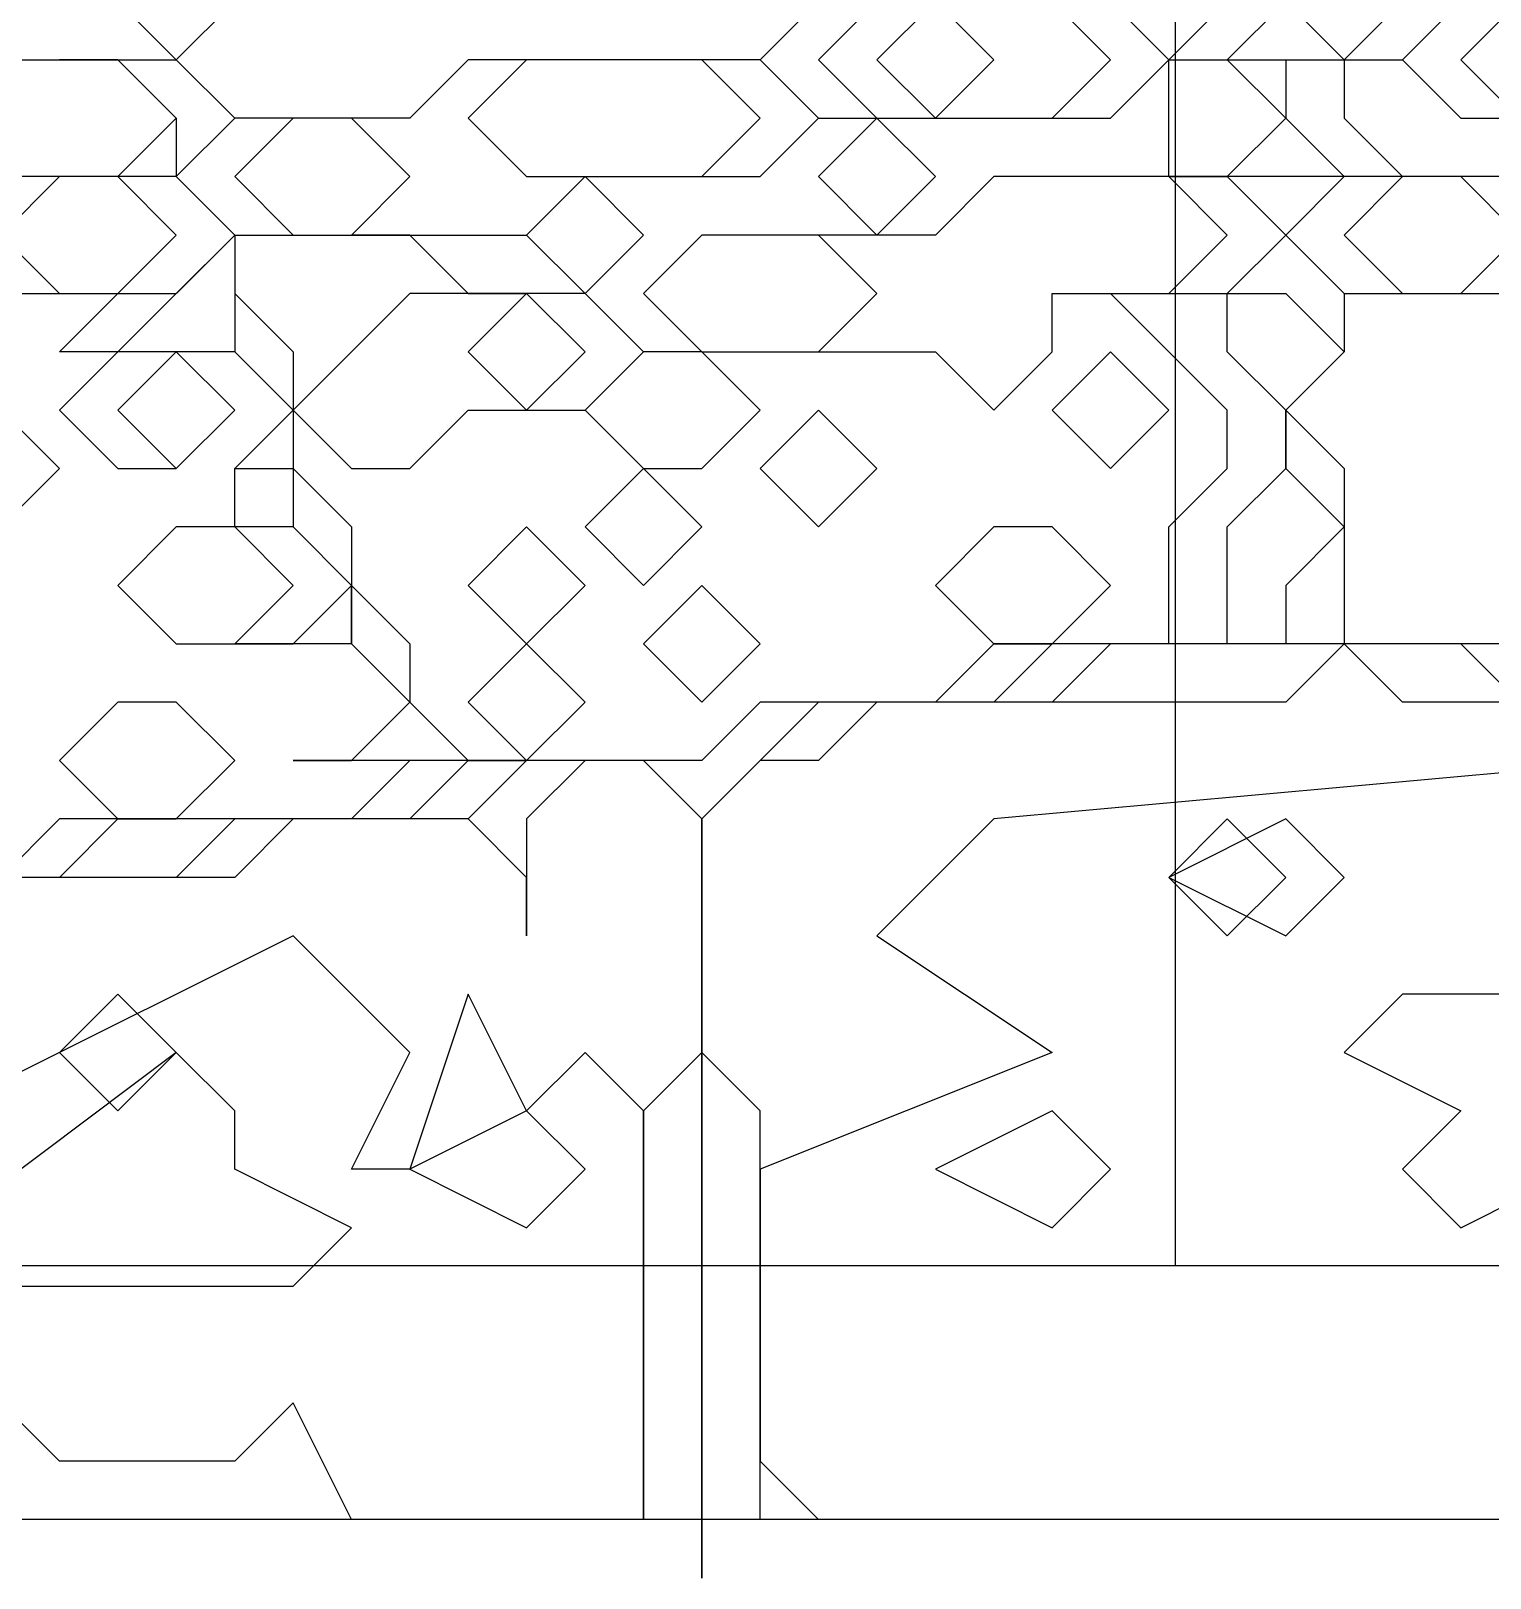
# Model space of a CAD drawing. Extents: x 46 to 224, y 52 to 151.
# Drawn here: x 123.33 to 138.21, y 51.81 to 67.58 of the extents above; entities that cross this region are included whole.
import ezdxf

# ---------------------------------------------------------------- set-up
doc = ezdxf.new("R2010")
doc.units = 0
doc.layers.add('OUTLINE', color=1, linetype='CONTINUOUS')

msp = doc.modelspace()

# ---------------------------------------------------------------- linework, layer by layer
for p, q in [((124.2198, 67.8849), (124.8151, 67.2897)), ((124.2198, 67.8849), (124.8151, 67.2897)), ((124.8151, 67.2897), (125.4103, 67.8849)), ((124.8151, 67.2897), (125.4103, 67.8849)), ((131.3627, 67.8849), (130.7675, 67.2897)), ((131.9579, 67.8849), (131.3627, 67.2897)), ((132.5532, 67.8849), (131.9579, 67.2897)), ((133.1484, 67.2897), (132.5532, 67.8849)), ((134.3389, 67.2897), (133.7437, 67.8849)), ((134.3389, 67.8849), (134.9341, 67.2897)), ((134.9341, 67.2897), (135.5294, 67.8849)), ((135.5294, 67.2897), (136.1246, 67.8849)), ((136.1246, 67.8849), (136.7198, 67.2897)), ((136.1246, 67.8849), (136.7198, 67.2897)), ((136.7198, 67.2897), (137.3151, 67.8849)), ((137.3151, 67.2897), (137.9103, 67.8849)), ((137.9103, 67.8849), (137.3151, 67.2897)), ((138.5056, 67.8849), (137.9103, 67.2897)), ((122.4341, 67.2897), (124.8151, 67.2897)), ((122.4341, 67.2897), (124.8151, 67.2897)), ((123.6246, 67.2897), (124.2198, 67.2897)), ((124.2198, 67.2897), (123.6246, 67.2897)), ((124.2198, 67.2897), (124.8151, 66.6945)), ((124.8151, 66.6945), (124.2198, 67.2897)), ((124.8151, 67.2897), (125.4103, 66.6945)), ((124.8151, 67.2897), (125.4103, 66.6945)), ((127.7913, 67.2897), (127.196, 66.6945)), ((130.7675, 67.2897), (127.7913, 67.2897)), ((128.3865, 67.2897), (127.7913, 66.6945)), ((130.1722, 67.2897), (128.3865, 67.2897)), ((130.7675, 66.6945), (130.1722, 67.2897)), ((130.7675, 67.2897), (131.3627, 66.6945)), ((131.3627, 66.6945), (130.7675, 67.2897)), ((131.3627, 67.2897), (131.9579, 66.6945)), ((131.9579, 67.2897), (132.5532, 66.6945)), ((132.5532, 66.6945), (133.1484, 67.2897)), ((133.7437, 66.6945), (134.3389, 67.2897)), ((134.3389, 66.6945), (134.9341, 67.2897)), ((134.9341, 67.2897), (135.5294, 67.2897)), ((134.9341, 67.2897), (136.7198, 67.2897)), ((134.9341, 66.6945), (134.9341, 67.2897)), ((134.9341, 67.2897), (136.7198, 67.2897)), ((134.9341, 66.6945), (134.9341, 67.2897)), ((135.5294, 67.2897), (136.1246, 67.2897)), ((136.1246, 66.6945), (135.5294, 67.2897)), ((136.1246, 67.2897), (136.1246, 66.6945)), ((136.7198, 67.2897), (137.3151, 67.2897)), ((136.7198, 67.2897), (136.7198, 66.6945)), ((136.7198, 67.2897), (136.7198, 66.6945)), ((137.3151, 67.2897), (137.9103, 66.6945)), ((137.9103, 67.2897), (138.5056, 66.6945)), ((124.2198, 66.0992), (124.8151, 66.6945)), ((125.4103, 66.6945), (124.8151, 66.0992)), ((124.8151, 66.6945), (124.8151, 66.0992)), ((125.4103, 66.6945), (124.8151, 66.0992)), ((125.4103, 66.6945), (124.8151, 66.0992)), ((127.196, 66.6945), (125.4103, 66.6945)), ((126.0056, 66.6945), (125.4103, 66.0992)), ((126.0056, 66.6945), (125.4103, 66.0992)), ((126.6008, 66.6945), (126.0056, 66.6945)), ((126.6008, 66.6945), (126.0056, 66.6945)), ((127.196, 66.0992), (126.6008, 66.6945)), ((127.196, 66.0992), (126.6008, 66.6945)), ((127.7913, 66.6945), (128.3865, 66.0992)), ((130.1722, 66.0992), (130.7675, 66.6945)), ((130.7675, 66.0992), (131.3627, 66.6945)), ((131.3627, 66.6945), (134.3389, 66.6945)), ((131.9579, 66.6945), (131.3627, 66.0992)), ((132.5532, 66.0992), (131.9579, 66.6945)), ((131.9579, 66.6945), (133.7437, 66.6945)), ((134.9341, 66.0992), (134.9341, 66.6945)), ((134.9341, 66.0992), (134.9341, 66.6945)), ((135.5294, 66.0992), (136.1246, 66.6945)), ((136.1246, 66.6945), (136.7198, 66.0992)), ((136.7198, 66.6945), (137.3151, 66.0992)), ((136.7198, 66.6945), (137.3151, 66.0992)), ((137.9103, 66.6945), (140.2913, 66.6945)), ((124.2198, 66.0992), (121.8389, 66.0992)), ((124.8151, 66.0992), (122.4341, 66.0992)), ((124.8151, 66.0992), (122.4341, 66.0992)), ((123.6246, 66.0992), (123.0294, 65.504)), ((124.2198, 66.0992), (123.6246, 66.0992)), ((124.8151, 65.504), (124.2198, 66.0992)), ((124.8151, 66.0992), (124.2198, 66.0992)), ((124.8151, 65.504), (124.2198, 66.0992)), ((124.8151, 66.0992), (125.4103, 65.504)), ((124.8151, 66.0992), (125.4103, 65.504)), ((125.4103, 65.504), (124.8151, 66.0992)), ((124.8151, 66.0992), (125.4103, 65.504)), ((125.4103, 65.504), (124.8151, 66.0992)), ((124.8151, 66.0992), (125.4103, 65.504)), ((125.4103, 65.504), (124.8151, 66.0992)), ((125.4103, 66.0992), (126.0056, 65.504)), ((125.4103, 66.0992), (126.0056, 65.504)), ((126.6008, 65.504), (127.196, 66.0992)), ((126.6008, 65.504), (127.196, 66.0992)), ((128.3865, 65.504), (128.9818, 66.0992)), ((128.9818, 66.0992), (128.3865, 65.504)), ((128.3865, 66.0992), (130.1722, 66.0992)), ((128.9818, 66.0992), (130.7675, 66.0992)), ((129.577, 65.504), (128.9818, 66.0992)), ((131.3627, 66.0992), (131.9579, 65.504)), ((131.9579, 65.504), (132.5532, 66.0992)), ((133.1484, 66.0992), (132.5532, 65.504)), ((134.9341, 66.0992), (133.1484, 66.0992)), ((135.5294, 65.504), (134.9341, 66.0992)), ((136.7198, 66.0992), (134.9341, 66.0992)), ((134.9341, 66.0992), (135.5294, 66.0992)), ((135.5294, 66.0992), (134.9341, 66.0992)), ((135.5294, 66.0992), (134.9341, 66.0992)), ((136.1246, 65.504), (135.5294, 66.0992)), ((136.1246, 65.504), (135.5294, 66.0992)), ((136.7198, 66.0992), (136.1246, 65.504)), ((136.7198, 66.0992), (136.1246, 65.504)), ((136.7198, 66.0992), (136.1246, 65.504)), ((138.5056, 66.0992), (136.7198, 66.0992)), ((137.3151, 66.0992), (136.7198, 66.0992)), ((137.3151, 66.0992), (136.7198, 65.504)), ((137.3151, 66.0992), (136.7198, 66.0992)), ((137.9103, 66.0992), (137.3151, 66.0992)), ((138.5056, 65.504), (137.9103, 66.0992)), ((123.0294, 65.504), (123.6246, 64.9088)), ((124.2198, 64.9088), (124.8151, 65.504)), ((124.2198, 64.3135), (125.4103, 65.504)), ((124.2198, 64.9088), (124.8151, 65.504)), ((124.8151, 64.9088), (125.4103, 65.504)), ((124.8151, 64.9088), (125.4103, 65.504)), ((125.4103, 65.504), (128.3865, 65.504)), ((125.4103, 65.504), (125.4103, 64.3135)), ((125.4103, 65.504), (125.4103, 64.9088)), ((125.4103, 65.504), (125.4103, 64.9088)), ((126.0056, 65.504), (126.6008, 65.504)), ((126.0056, 65.504), (126.6008, 65.504)), ((126.6008, 65.504), (127.196, 65.504)), ((127.196, 65.504), (126.6008, 65.504)), ((126.6008, 65.504), (127.196, 65.504)), ((127.196, 65.504), (126.6008, 65.504)), ((127.196, 65.504), (127.7913, 64.9088)), ((127.7913, 64.9088), (127.196, 65.504)), ((127.196, 65.504), (127.7913, 64.9088)), ((127.7913, 64.9088), (127.196, 65.504)), ((128.3865, 65.504), (128.9818, 64.9088)), ((128.9818, 64.9088), (129.577, 65.504)), ((130.1722, 65.504), (129.577, 64.9088)), ((130.1722, 65.504), (129.577, 64.9088)), ((132.5532, 65.504), (130.1722, 65.504)), ((131.3627, 65.504), (130.1722, 65.504)), ((131.9579, 64.9088), (131.3627, 65.504)), ((134.9341, 64.9088), (135.5294, 65.504)), ((135.5294, 64.9088), (136.1246, 65.504)), ((135.5294, 64.9088), (136.1246, 65.504)), ((136.1246, 65.504), (136.7198, 64.9088)), ((136.1246, 65.504), (136.7198, 64.9088)), ((136.1246, 65.504), (136.7198, 64.9088)), ((136.7198, 65.504), (137.3151, 64.9088)), ((137.9103, 64.9088), (138.5056, 65.504)), ((123.0294, 64.9088), (124.2198, 64.9088)), ((123.6246, 64.3135), (124.2198, 64.9088)), ((123.6246, 64.9088), (124.2198, 64.9088)), ((123.6246, 64.3135), (124.2198, 64.9088)), ((124.2198, 64.9088), (124.8151, 64.9088)), ((124.2198, 64.9088), (124.8151, 64.9088)), ((125.4103, 64.9088), (126.0056, 64.3135)), ((125.4103, 64.9088), (126.0056, 64.3135)), ((127.196, 64.9088), (126.0056, 63.7183)), ((128.9818, 64.9088), (127.196, 64.9088)), ((127.7913, 64.9088), (128.3865, 64.9088)), ((128.3865, 64.9088), (127.7913, 64.9088)), ((128.3865, 64.9088), (127.7913, 64.3135)), ((127.7913, 64.9088), (128.3865, 64.9088)), ((128.3865, 64.9088), (127.7913, 64.9088)), ((128.9818, 64.3135), (128.3865, 64.9088)), ((129.577, 64.3135), (128.9818, 64.9088)), ((129.577, 64.9088), (130.1722, 64.3135)), ((129.577, 64.9088), (130.1722, 64.3135)), ((131.3627, 64.3135), (131.9579, 64.9088)), ((133.7437, 64.3135), (133.7437, 64.9088)), ((133.7437, 64.9088), (134.9341, 64.9088)), ((135.5294, 63.7183), (134.3389, 64.9088)), ((134.3389, 64.9088), (135.5294, 64.9088)), ((135.5294, 63.7183), (134.3389, 64.9088)), ((134.3389, 64.9088), (135.5294, 64.9088)), ((135.5294, 64.9088), (136.1246, 64.9088)), ((135.5294, 64.3135), (135.5294, 64.9088)), ((136.1246, 64.9088), (136.7198, 64.3135)), ((136.7198, 64.9088), (139.1008, 64.9088)), ((136.7198, 64.9088), (136.7198, 64.3135)), ((136.7198, 64.9088), (136.7198, 64.3135)), ((137.3151, 64.9088), (137.9103, 64.9088)), ((124.2198, 64.3135), (123.6246, 63.7183)), ((125.4103, 64.3135), (123.6246, 64.3135)), ((125.4103, 64.3135), (123.6246, 64.3135)), ((124.8151, 64.3135), (124.2198, 64.3135)), ((125.4103, 64.3135), (124.2198, 64.3135)), ((124.8151, 64.3135), (124.2198, 63.7183)), ((125.4103, 63.7183), (124.8151, 64.3135)), ((125.4103, 63.7183), (124.8151, 64.3135)), ((126.0056, 63.7183), (125.4103, 64.3135)), ((126.0056, 63.7183), (125.4103, 64.3135)), ((126.0056, 64.3135), (126.0056, 63.123)), ((126.0056, 64.3135), (126.0056, 63.123)), ((127.7913, 64.3135), (128.3865, 63.7183)), ((128.3865, 63.7183), (128.9818, 64.3135)), ((128.9818, 63.7183), (129.577, 64.3135)), ((129.577, 64.3135), (128.9818, 63.7183)), ((130.1722, 64.3135), (129.577, 64.3135)), ((130.1722, 64.3135), (132.5532, 64.3135)), ((130.7675, 63.7183), (130.1722, 64.3135)), ((130.1722, 64.3135), (131.3627, 64.3135)), ((132.5532, 64.3135), (133.1484, 63.7183)), ((133.1484, 63.7183), (133.7437, 64.3135)), ((134.3389, 64.3135), (133.7437, 63.7183)), ((134.9341, 63.7183), (134.3389, 64.3135)), ((136.1246, 63.7183), (135.5294, 64.3135)), ((136.7198, 64.3135), (136.1246, 63.7183)), ((136.7198, 64.3135), (136.1246, 63.7183)), ((136.7198, 64.3135), (136.1246, 63.7183)), ((123.6246, 63.123), (123.0294, 63.7183)), ((123.6246, 63.7183), (124.2198, 63.123)), ((124.2198, 63.7183), (124.8151, 63.123)), ((124.8151, 63.123), (125.4103, 63.7183)), ((124.8151, 63.123), (125.4103, 63.7183)), ((125.4103, 63.123), (126.0056, 63.7183)), ((125.4103, 63.123), (126.0056, 63.7183)), ((126.0056, 63.7183), (126.6008, 63.123)), ((127.196, 63.123), (127.7913, 63.7183)), ((127.7913, 63.7183), (128.9818, 63.7183)), ((128.9818, 63.7183), (129.577, 63.123)), ((130.1722, 63.123), (130.7675, 63.7183)), ((131.3627, 63.7183), (130.7675, 63.123)), ((131.9579, 63.123), (131.3627, 63.7183)), ((133.7437, 63.7183), (134.3389, 63.123)), ((134.3389, 63.123), (134.9341, 63.7183)), ((135.5294, 63.123), (135.5294, 63.7183)), ((135.5294, 63.123), (135.5294, 63.7183)), ((136.1246, 63.7183), (136.1246, 63.123)), ((136.1246, 63.123), (136.1246, 63.7183)), ((136.1246, 63.7183), (136.7198, 63.123)), ((136.1246, 63.7183), (136.7198, 63.123)), ((123.0294, 62.5278), (123.6246, 63.123)), ((124.2198, 63.123), (124.8151, 63.123)), ((125.4103, 63.123), (126.0056, 63.123)), ((125.4103, 62.5278), (125.4103, 63.123)), ((125.4103, 62.5278), (125.4103, 63.123)), ((125.4103, 62.5278), (125.4103, 63.123)), ((126.0056, 63.123), (126.0056, 62.5278)), ((126.0056, 63.123), (126.6008, 62.5278)), ((126.0056, 63.123), (126.6008, 62.5278)), ((126.6008, 63.123), (127.196, 63.123)), ((129.577, 63.123), (128.9818, 62.5278)), ((129.577, 63.123), (130.1722, 63.123)), ((130.1722, 62.5278), (129.577, 63.123)), ((130.7675, 63.123), (131.3627, 62.5278)), ((131.3627, 62.5278), (131.9579, 63.123)), ((134.9341, 62.5278), (135.5294, 63.123)), ((134.9341, 62.5278), (135.5294, 63.123)), ((135.5294, 62.5278), (136.1246, 63.123)), ((136.1246, 63.123), (136.7198, 62.5278)), ((136.7198, 63.123), (136.7198, 61.3373)), ((136.7198, 63.123), (136.7198, 61.3373)), ((124.8151, 62.5278), (124.2198, 61.9326)), ((125.4103, 62.5278), (124.8151, 62.5278)), ((126.0056, 61.9326), (125.4103, 62.5278)), ((126.0056, 62.5278), (125.4103, 62.5278)), ((126.0056, 62.5278), (125.4103, 62.5278)), ((126.0056, 62.5278), (125.4103, 62.5278)), ((126.0056, 62.5278), (126.6008, 61.9326)), ((126.6008, 61.9326), (126.0056, 62.5278)), ((126.6008, 61.9326), (126.0056, 62.5278)), ((126.6008, 61.9326), (126.0056, 62.5278)), ((126.6008, 62.5278), (126.6008, 61.9326)), ((126.6008, 62.5278), (126.6008, 61.9326)), ((128.3865, 62.5278), (127.7913, 61.9326)), ((128.9818, 61.9326), (128.3865, 62.5278)), ((128.9818, 62.5278), (129.577, 61.9326)), ((129.577, 61.9326), (130.1722, 62.5278)), ((133.1484, 62.5278), (132.5532, 61.9326)), ((133.7437, 62.5278), (133.1484, 62.5278)), ((134.3389, 61.9326), (133.7437, 62.5278)), ((134.9341, 61.3373), (134.9341, 62.5278)), ((134.9341, 61.3373), (134.9341, 62.5278)), ((135.5294, 61.3373), (135.5294, 62.5278)), ((136.7198, 62.5278), (136.1246, 61.9326)), ((124.2198, 61.9326), (124.8151, 61.3373)), ((125.4103, 61.3373), (126.0056, 61.9326)), ((126.0056, 61.3373), (126.6008, 61.9326)), ((126.0056, 61.3373), (126.6008, 61.9326)), ((126.6008, 61.9326), (126.6008, 61.3373)), ((126.6008, 61.3373), (126.6008, 61.9326)), ((126.6008, 61.9326), (127.196, 61.3373)), ((126.6008, 61.9326), (127.196, 61.3373)), ((127.7913, 61.9326), (128.3865, 61.3373)), ((128.3865, 61.3373), (128.9818, 61.9326)), ((130.1722, 61.9326), (129.577, 61.3373)), ((130.7675, 61.3373), (130.1722, 61.9326)), ((132.5532, 61.9326), (133.1484, 61.3373)), ((133.7437, 61.3373), (134.3389, 61.9326)), ((136.1246, 61.9326), (136.1246, 61.3373)), ((124.8151, 61.3373), (125.4103, 61.3373)), ((126.6008, 61.3373), (125.4103, 61.3373)), ((125.4103, 61.3373), (126.0056, 61.3373)), ((126.6008, 61.3373), (125.4103, 61.3373)), ((125.4103, 61.3373), (126.0056, 61.3373)), ((127.196, 60.7421), (126.6008, 61.3373)), ((127.196, 60.7421), (126.6008, 61.3373)), ((127.196, 61.3373), (127.196, 60.7421)), ((127.196, 61.3373), (127.196, 60.7421)), ((128.3865, 61.3373), (127.7913, 60.7421)), ((128.9818, 60.7421), (128.3865, 61.3373)), ((129.577, 61.3373), (130.1722, 60.7421)), ((130.1722, 60.7421), (130.7675, 61.3373)), ((133.1484, 61.3373), (132.5532, 60.7421)), ((139.1008, 61.3373), (133.1484, 61.3373)), ((133.1484, 61.3373), (133.7437, 61.3373)), ((133.7437, 61.3373), (133.1484, 60.7421)), ((138.5056, 61.3373), (133.7437, 61.3373)), ((134.3389, 61.3373), (133.7437, 60.7421)), ((137.9103, 61.3373), (134.3389, 61.3373)), ((136.7198, 61.3373), (134.9341, 61.3373)), ((136.7198, 61.3373), (134.9341, 61.3373)), ((136.1246, 61.3373), (135.5294, 61.3373)), ((136.7198, 61.3373), (136.1246, 60.7421)), ((137.3151, 60.7421), (136.7198, 61.3373)), ((138.5056, 60.7421), (137.9103, 61.3373)), ((124.2198, 60.7421), (123.6246, 60.1468)), ((124.8151, 60.7421), (124.2198, 60.7421)), ((125.4103, 60.1468), (124.8151, 60.7421)), ((126.6008, 60.1468), (127.196, 60.7421)), ((126.6008, 60.1468), (127.196, 60.7421)), ((127.196, 60.7421), (127.7913, 60.1468)), ((127.196, 60.7421), (127.7913, 60.1468)), ((127.7913, 60.7421), (128.3865, 60.1468)), ((128.3865, 60.1468), (128.9818, 60.7421)), ((130.7675, 60.7421), (130.1722, 60.1468)), ((130.7675, 60.7421), (130.1722, 60.1468)), ((131.3627, 60.7421), (130.1722, 59.5516)), ((132.5532, 60.7421), (130.7675, 60.7421)), ((133.1484, 60.7421), (130.7675, 60.7421)), ((133.7437, 60.7421), (131.3627, 60.7421)), ((131.9579, 60.7421), (131.3627, 60.1468)), ((136.1246, 60.7421), (131.9579, 60.7421)), ((140.8865, 60.7421), (137.3151, 60.7421)), ((123.6246, 60.1468), (124.2198, 59.5516)), ((124.8151, 59.5516), (125.4103, 60.1468)), ((128.3865, 60.1468), (126.0056, 60.1468)), ((126.0056, 60.1468), (126.6008, 60.1468)), ((128.3865, 60.1468), (126.0056, 60.1468)), ((126.0056, 60.1468), (126.6008, 60.1468)), ((127.196, 60.1468), (126.6008, 59.5516)), ((130.1722, 60.1468), (127.196, 60.1468)), ((127.7913, 60.1468), (127.196, 59.5516)), ((127.7913, 60.1468), (128.3865, 60.1468)), ((130.1722, 60.1468), (127.7913, 60.1468)), ((128.3865, 60.1468), (127.7913, 59.5516)), ((127.7913, 60.1468), (128.3865, 60.1468)), ((129.577, 60.1468), (128.3865, 60.1468)), ((128.9818, 60.1468), (128.3865, 59.5516)), ((129.577, 60.1468), (128.9818, 60.1468)), ((130.1722, 59.5516), (129.577, 60.1468)), ((130.1722, 59.5516), (129.577, 60.1468)), ((130.7675, 60.1468), (130.1722, 59.5516)), ((131.3627, 60.1468), (130.7675, 60.1468)), ((139.696, 60.1468), (133.1484, 59.5516)), ((139.696, 60.1468), (133.1484, 59.5516)), ((123.6246, 59.5516), (123.0294, 58.9564)), ((126.6008, 59.5516), (123.6246, 59.5516)), ((124.2198, 59.5516), (123.6246, 58.9564)), ((124.2198, 59.5516), (124.8151, 59.5516)), ((127.196, 59.5516), (124.2198, 59.5516)), ((125.4103, 59.5516), (124.8151, 58.9564)), ((127.7913, 59.5516), (125.4103, 59.5516)), ((126.0056, 59.5516), (125.4103, 58.9564)), ((127.7913, 59.5516), (126.0056, 59.5516)), ((128.3865, 58.9564), (127.7913, 59.5516)), ((128.3865, 59.5516), (128.3865, 58.3611)), ((130.1722, 59.5516), (130.1722, 51.8135)), ((130.1722, 51.8135), (130.1722, 59.5516)), ((130.1722, 59.5516), (130.1722, 51.8135)), ((130.1722, 51.8135), (130.1722, 59.5516)), ((133.1484, 59.5516), (131.9579, 58.3611)), ((133.1484, 59.5516), (131.9579, 58.3611)), ((136.1246, 59.5516), (134.9341, 58.9564)), ((135.5294, 59.5516), (134.9341, 58.9564)), ((136.1246, 58.9564), (135.5294, 59.5516)), ((136.7198, 58.9564), (136.1246, 59.5516)), ((123.6246, 58.9564), (121.2437, 58.9564)), ((124.8151, 58.9564), (121.8389, 58.9564)), ((125.4103, 58.9564), (122.4341, 58.9564)), ((128.3865, 58.3611), (128.3865, 58.9564)), ((130.1722, 58.9564), (130.1722, 51.8135)), ((130.1722, 58.3611), (130.1722, 58.9564)), ((134.9341, 58.9564), (136.1246, 58.3611)), ((134.9341, 58.9564), (135.5294, 58.3611)), ((135.5294, 58.3611), (136.1246, 58.9564)), ((136.1246, 58.3611), (136.7198, 58.9564)), ((126.0056, 58.3611), (122.4341, 56.5754)), ((126.0056, 58.3611), (122.4341, 56.5754)), ((127.196, 57.1707), (126.0056, 58.3611)), ((127.196, 57.1707), (126.0056, 58.3611)), ((130.1722, 51.8135), (130.1722, 58.3611)), ((131.9579, 58.3611), (133.7437, 57.1707)), ((131.9579, 58.3611), (133.7437, 57.1707)), ((124.2198, 57.7659), (123.6246, 57.1707)), ((124.8151, 57.1707), (124.2198, 57.7659)), ((127.7913, 57.7659), (127.196, 55.9802)), ((127.7913, 57.7659), (127.196, 55.9802)), ((128.3865, 56.5754), (127.7913, 57.7659)), ((128.3865, 56.5754), (127.7913, 57.7659)), ((137.3151, 57.7659), (136.7198, 57.1707)), ((140.2913, 57.7659), (137.3151, 57.7659)), ((124.8151, 57.1707), (122.4341, 55.3849)), ((123.6246, 57.1707), (124.2198, 56.5754)), ((124.2198, 56.5754), (124.8151, 57.1707)), ((125.4103, 56.5754), (124.8151, 57.1707)), ((126.6008, 55.9802), (127.196, 57.1707)), ((126.6008, 55.9802), (127.196, 57.1707)), ((128.9818, 57.1707), (128.3865, 56.5754)), ((128.9818, 57.1707), (128.3865, 56.5754)), ((129.577, 56.5754), (128.9818, 57.1707)), ((129.577, 56.5754), (128.9818, 57.1707)), ((130.1722, 57.1707), (129.577, 56.5754)), ((130.1722, 57.1707), (129.577, 56.5754)), ((130.7675, 56.5754), (130.1722, 57.1707)), ((130.7675, 56.5754), (130.1722, 57.1707)), ((133.7437, 57.1707), (130.7675, 55.9802)), ((133.7437, 57.1707), (130.7675, 55.9802)), ((136.7198, 57.1707), (137.9103, 56.5754)), ((125.4103, 55.9802), (125.4103, 56.5754)), ((128.3865, 56.5754), (127.196, 55.9802)), ((128.9818, 55.9802), (128.3865, 56.5754)), ((129.577, 56.5754), (129.577, 52.4088)), ((129.577, 52.4088), (129.577, 56.5754)), ((129.577, 56.5754), (129.577, 52.4088)), ((129.577, 52.4088), (129.577, 56.5754)), ((130.7675, 52.4088), (130.7675, 56.5754)), ((130.7675, 52.4088), (130.7675, 56.5754)), ((133.7437, 56.5754), (132.5532, 55.9802)), ((134.3389, 55.9802), (133.7437, 56.5754)), ((137.9103, 56.5754), (137.3151, 55.9802)), ((137.9103, 55.3849), (140.2913, 56.5754)), ((126.6008, 55.3849), (125.4103, 55.9802)), ((127.196, 55.9802), (126.6008, 55.9802)), ((127.196, 55.9802), (126.6008, 55.9802)), ((127.196, 55.9802), (128.3865, 55.3849)), ((128.3865, 55.3849), (128.9818, 55.9802)), ((130.7675, 55.9802), (130.7675, 53.004)), ((130.7675, 55.9802), (130.7675, 53.004)), ((132.5532, 55.9802), (133.7437, 55.3849)), ((133.7437, 55.3849), (134.3389, 55.9802)), ((137.3151, 55.9802), (137.9103, 55.3849)), ((126.0056, 54.7897), (126.6008, 55.3849)), ((123.0294, 54.7897), (126.0056, 54.7897)), ((123.6246, 53.004), (123.0294, 53.5992)), ((126.0056, 53.5992), (125.4103, 53.004)), ((126.6008, 52.4088), (126.0056, 53.5992)), ((125.4103, 53.004), (123.6246, 53.004)), ((130.7675, 53.004), (131.3627, 52.4088)), ((130.7675, 53.004), (131.3627, 52.4088)), ((149.8151, 52.4088), (46.8389, 52.4088)), ((146.2437, 52.4088), (126.6008, 52.4088)), ((131.3627, 52.4088), (130.7675, 52.4088)), ((131.3627, 52.4088), (130.7675, 52.4088))]:
    msp.add_line(p, q)
at = {"layer": 'OUTLINE', "color": 1}
for p, q in [((135, 55), (135, 150)), ((50, 55), (220, 55))]:
    msp.add_line(p, q, dxfattribs=at)

doc.saveas('drawing.dxf')
